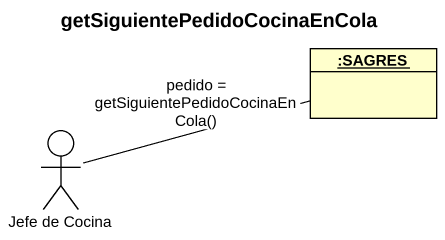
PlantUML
@startuml
title getSiguientePedidoCocinaEnCola
allowmixing
hide circle
hide empty members
object ":SAGRES" as SAGRES
actor "Jefe de Cocina" as Jefe_de_Cocina
Jefe_de_Cocina -right- SAGRES : pedido = getSiguientePedidoCocinaEnCola()
@enduml
